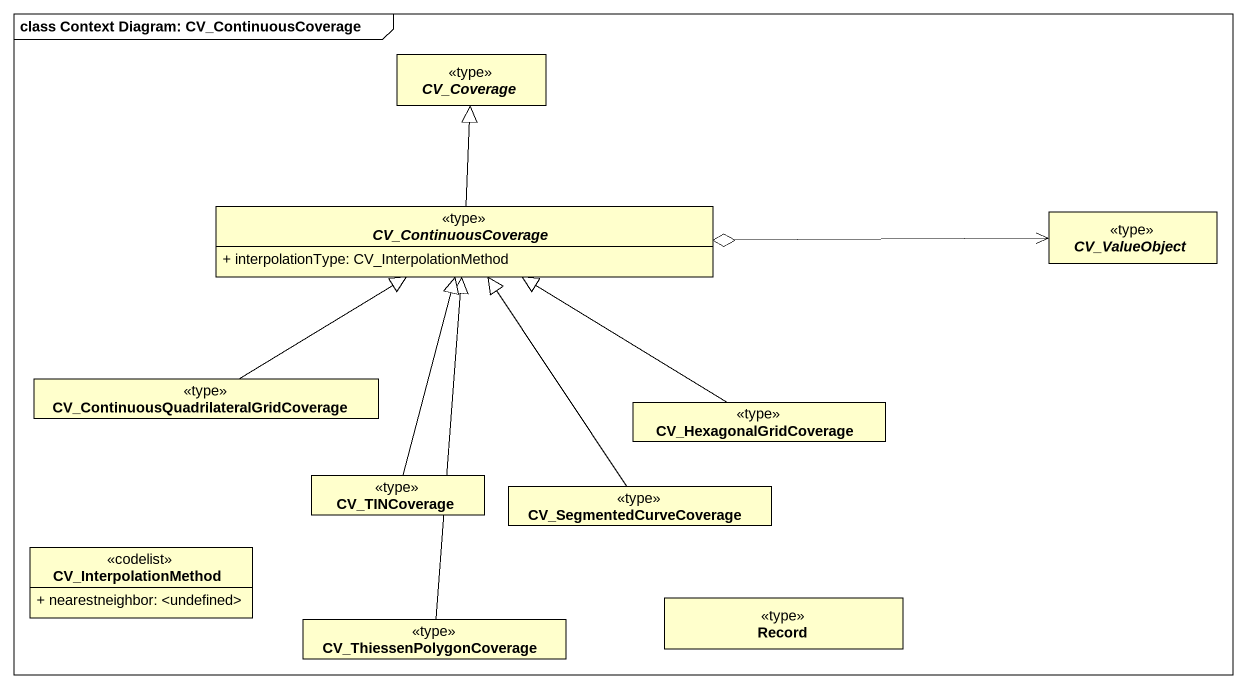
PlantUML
@startuml
mainframe class Context Diagram: CV_ContinuousCoverage
hide circle
hide empty members
skinparam classAttributeIconSize 0
abstract class CV_Coverage <<type>>
abstract class CV_ContinuousCoverage <<type>> {
  + interpolationType: CV_InterpolationMethod
}
abstract class CV_ValueObject <<type>>
class "CV_ContinuousQuadrilateralGridCoverage" as CV_ContinuousQuadrilateralGr <<type>>
class CV_HexagonalGridCoverage <<type>>
class CV_TINCoverage <<type>>
class CV_SegmentedCurveCoverage <<type>>
class CV_InterpolationMethod <<codelist>> {
  + nearestneighbor: <undefined>
}
class "Record" as Record_ <<type>>
class CV_ThiessenPolygonCoverage <<type>>
CV_ContinuousCoverage -up-|> CV_Coverage
CV_ValueObject <-left-o CV_ContinuousCoverage
CV_ContinuousQuadrilateralGr -up-|> CV_ContinuousCoverage
CV_HexagonalGridCoverage -up-|> CV_ContinuousCoverage
CV_TINCoverage -up-|> CV_ContinuousCoverage
CV_SegmentedCurveCoverage -up-|> CV_ContinuousCoverage
CV_ThiessenPolygonCoverage -up-|> CV_ContinuousCoverage
@enduml
